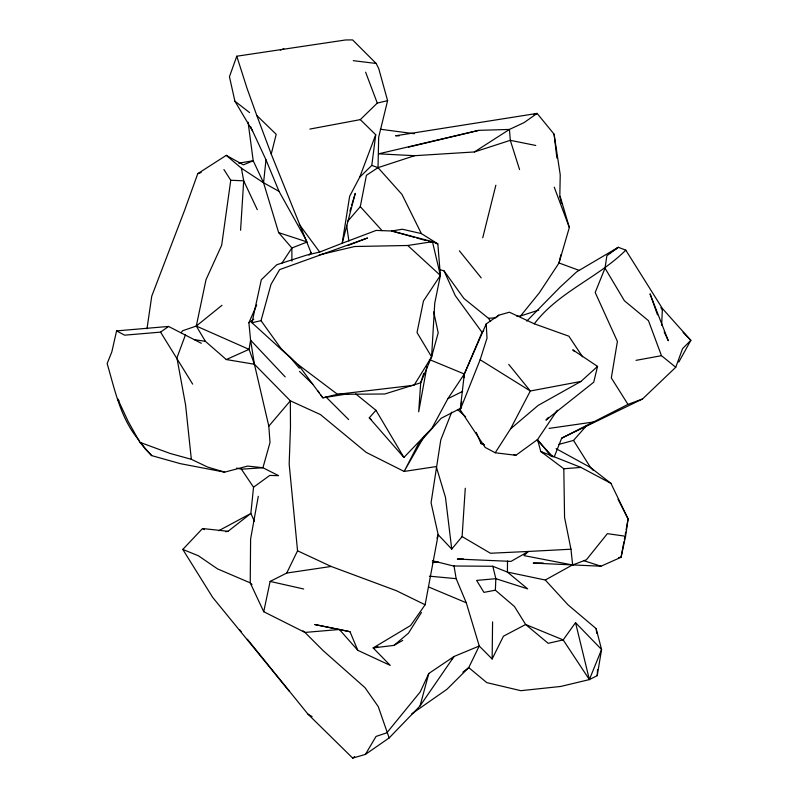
<?xml version="1.0" encoding="UTF-8"?>
<svg xmlns="http://www.w3.org/2000/svg" width="798" height="798" viewBox="0 0 798 798"><rect width="100%" height="100%" fill="white"/><g stroke="black" fill="none" stroke-linecap="round" stroke-linejoin="round"><path stroke-width="1.2" d="M453.942 565.582L456.167 578.66L466.261 602.759L479.249 646.011L492.137 658.998L492.585 621.891M507.528 561.034L507.398 572.086L527.678 588.874L495.837 578.69L476.606 580.415L483.937 592.375L495.368 590.191L514.461 606.52L525.653 624.505L548.186 643.318L563.169 639.916L575.528 622.659L601.572 649.512L597.233 675.647L589.373 679.597L560.685 686.45L520.835 690.689L486.76 682.619L468.735 667.597L479.249 646.011L454.032 656.485L428.805 673.472L420.207 691.946L386.86 732.803L376.038 736.434L365.434 754.389L352.706 758.1L307.938 714.12L247.38 639.248M464.197 377.634L464.326 374.023L482.032 332.327L483.708 330.611M495.368 590.191L495.837 578.69L492.825 566.271L453.434 565.991L432.386 560.725M426.96 366.452L418.691 411.808L420.696 382.801L431.598 356.876L434.73 303.3L440.376 275.42L437.833 243.869L421.374 233.595L401.953 194.393L378.023 167.65L378.671 137.236L387.599 100.678L378.701 68.478L376.147 63.461L352.586 39.9L345.494 39.98L236.777 56.219L229.445 76.718L234.901 101.186L252.577 130.982M661.662 325.245L662.39 308.507L625.802 250.163L618.33 247.29L576.764 271.779L560.046 287.2L526.75 321.135M597.233 675.647L597.512 669.512M240.577 230.263L243.699 180.827L241.415 168.208L226.273 155.361L197.774 173.655L184.617 210.243L151.75 296.158L146.982 328.826M451.698 412.137L440.785 439.878L431.07 502.77L438.182 534.72L451.738 549.084L462.102 536.595L465.274 488.236M236.717 468.077L241.415 469.194L253.535 487.209L250.851 513.453L254.382 521.204M291.908 261.096L291.869 247.978L278.652 232.627L263.559 182.782L265.993 159.829L250.522 126.553M299.34 368.247L290.532 357.853L251.969 322.731L261.315 279.759L276.776 264.746L306.971 255.011L319.699 252.058L342.182 243.26L349.644 196.298L359.708 177.206L371.788 165.405L375.728 134.742L360.307 119.63L309.893 129.067M223.919 169.545L230.752 180.248L221.674 245.235L206.014 279.689L196.298 326.043L205.385 341.325L226.283 359.549L254.422 364.247L290.342 400.825L320.427 414.561L366.212 452.396L404.137 471.438L436.227 466.571L445.474 497.344L451.738 549.084M543.179 562.989L533.224 563.109L600.974 566.211L621.073 557.273L625.582 536.236L628.096 518.939L610.959 483.389L590.53 467.508L556.116 448.666M662.39 308.507L690.849 340.357L682.609 348.556L675.756 367.26L642.52 398.98L627.986 404.396L611.318 377.933L617.403 341.424L595.198 292.467L605.014 268.168L606.889 255.709L618.33 247.29L613.333 250.762M357.793 650.31L350.003 631.707L314.741 624.525L339.379 629.502L357.793 650.31L390.242 665.392L373.155 647.916L410.591 625.522L425.115 604.764L438.182 534.72L436.955 538.141M258.293 496.306L250.602 539.039L250.233 582.869L263.729 611.717L304.946 632.425L323.16 650.629L364.975 687.647L378.242 706.559L389.145 737.941L365.434 754.389M623.926 541.702L621.073 557.273L618.62 557.573M624.365 539.308L624.804 536.914M625.243 534.51L625.682 532.116M626.121 529.722L628.096 518.939L618.021 499.259M460.855 406.262L460.197 409.823L485.174 447.419L495.219 452.765L515.877 455.289L537.553 439.538L557.313 410.222M461.304 403.898L461.743 401.524M347.878 221.076L360.287 206.642L366.412 175.301L378.023 167.65L414.571 155.7L474.411 151.949L510.311 140.328L535.777 145.475M263.729 611.717L270.123 581.423L286.731 573.054L331.16 566.46L396.426 590.72L425.115 604.764M201.296 343.28L168.568 326.442L116.588 330.891L111.83 351.888L107.151 363.559C114.892 390.082 120.638 418.79 139.042 440.306M560.934 254.652L559.009 262.971L539.308 292.856L520.565 315.988L516.855 316.257M574.44 351.499L572.745 349.813L597.542 366.402L593.722 382.222L545.952 420.127L548.435 417.394M482.74 237.784L495.847 185.226M311.429 253.604L271.24 154.074L276.208 134.313L256.796 115.491L247.021 88.289L236.777 56.219M389.145 737.941L420.047 705.931L428.805 673.472M423.738 373.314L420.696 382.801L384.756 394.003L337.514 394.312L298.243 364.696L281.365 349.015L261.026 320.666L271.011 284.347L279.649 269.604L367.469 238.004L347.748 245.594M298.243 364.696L322.811 397.813L337.514 394.312L414.072 385.254L431.598 356.876L438.202 332.846L433.723 311.908M399.359 135.79L395.658 135.78L537.114 113.416L554.091 134.184L560.226 174.762L559.837 195.34L569.333 227.5L559.009 262.971L579.298 270.442M349.893 211.081L350.96 207.54M351.679 205.186L355.25 193.385L342.182 243.26L376.167 230.413L391.788 231.001L432.446 241.674L437.833 243.869L435.469 243.21M486.211 323.918L464.326 374.023L460.197 409.823L480.137 359.748L487.019 338.123L486.211 323.918L498.76 315.19L509.433 312.218L534.291 323.818L568.874 336.197L582.55 356.766M185.475 334.801L176.917 357.903L185.575 404.905L191.34 459.309L207.689 467.089L224.637 472.147L247.629 466.082L262.931 467.738L278.572 475.658L269.754 475.438L253.535 487.209M359.708 177.206L375.728 134.742M554.331 456.665L561.702 438.142L627.986 404.396M492.137 658.998L503.458 636.186L525.653 624.505L563.169 639.916L589.373 679.597L601.572 649.512L596.146 628.625L568.136 604.954L545.283 580.016L507.398 572.086L492.825 566.271M241.415 469.194L262.931 467.738L270.003 442.571L268.816 426.152L254.422 364.247L250.582 340.167L248.906 322.741L256.687 305.006M286.731 573.054L297.554 550.8L289.175 464.087L290.482 426.94L290.342 400.825L268.816 426.152M495.219 452.765L510.53 428.895L530.331 390.99L580.924 381.454L597.542 366.402M429.424 359.559L464.326 374.023L447.887 398.661L431.977 428.137L403.918 457.454L369.274 417.823L375.948 410.292L355.728 393.893M678.799 362.073L690.849 340.357L683.088 332.367M424.496 435.788L404.137 471.438L418.312 444.017L441.104 418.292L461.154 408.027M421.474 612.425L408.436 633.203L393.963 645.392L373.155 647.916L377.893 646.719M281.824 263.32L291.869 247.978L307.24 241.984L278.652 232.627M319.25 254.891L354.691 246.512L407.758 245.485L432.446 241.674L440.376 275.42L423.459 300.986L417.035 332.557L431.598 356.876M420.047 705.931L454.032 656.485L451.598 659.308M181.186 332.716L182.592 330.761L196.298 326.043L221.994 305.295M558.67 444.446L573.533 440.416L586.43 425.793M308.986 255.131L311.449 252.437M534.291 323.818C558.53 291.878 597.752 278.003 625.802 250.163M289.305 691.258L212.687 597.403L182.792 549.423L202.542 528.525L228.058 531.308L250.851 513.453L218.732 530.72M497.094 316.906L498.76 315.19M360.307 119.63L377.284 103.082L387.599 100.678M510.53 428.895L538.151 405.414L580.924 381.454M462.88 672.175L468.735 667.597L446.97 689.273L411.738 713.891M352.706 758.1L354.651 756.584M248.906 322.741L253.774 319.22M116.588 330.891L124.638 335.17L160.558 332.128L168.568 326.442M609.343 253.535L611.338 252.148M474.411 151.949L509.433 129.436L524.067 122.613L537.114 113.416L533.563 114.563M393.963 645.392L402.731 640.405M545.283 580.016L573.513 564.356M447.887 398.661L462.68 391.379M561.702 438.142L642.52 398.98M226.283 359.549L249.066 349.364L250.582 340.167L285.205 376.915M572.655 564.994L570.959 549.214L528.396 551.458L523.947 555.608L572.655 564.994L586.43 559.737L607.378 533.663L625.582 536.236M197.774 173.655L201.186 172.498M280.327 50.025L283.859 48.878M520.565 315.988L538.74 310.083M414.571 155.7L378.611 153.834L478.561 130.353L509.433 129.436L510.311 140.328L519.568 169.605M408.486 147.121L478.65 130.453M251.969 322.731L261.026 320.666M636.006 360.357L661.472 355.679L675.756 367.26M225.635 531.747L228.058 531.308M238.732 163.141L253.205 160.757L263.559 182.782L279.011 191.33L306.033 239.829M391.718 230.971L402.362 229.245L421.374 233.595M348.237 393.793L322.811 397.813L320.776 394.9M549.114 428.396L593.014 422.072M432.386 562.59L438.491 562.071M551.159 456.326L537.553 439.538L540.755 451.459L563.807 468.755L580.974 467.419L610.959 483.389M439.528 269.485L444.047 270.881L463.897 298.452L488.466 318.302L495.877 317.774M476.246 432.446L481.014 443.598L483.458 443.548M463.468 558.999L457.344 559.059L511.039 561.383L528.396 551.458L490.441 553.253L462.102 536.595M230.752 180.248L243.699 180.827L257.295 209.684M429.384 576.176L456.167 578.66M353.265 60.668L376.147 63.461M380.307 129.226L414.342 133.735M194.473 339.669L205.385 341.325M224.637 472.147L180.358 463.658L151.66 455.608L145.455 449.224L140.468 442.291M350.003 631.707L339.379 629.502L304.946 632.425L303.041 630.859M270.123 581.423L303.669 588.994M191.34 459.309L170.144 453.464L139.84 442.311L128.099 421.294L117.675 398.97L119.082 400.925M391.788 231.001L414.222 237.275M416.586 237.934L426.032 240.567M428.386 241.225L431.927 242.223M583.897 560.705L600.974 566.211M481.014 443.598L484.506 444.775M513.553 454.511L515.877 455.289M371.788 165.405L378.023 167.65M580.974 467.419L540.755 451.459L542.83 452.775M182.792 549.423L198.393 555.777L217.545 568.894L250.233 582.869L251.978 584.605M428.496 586.929L466.261 602.759M196.298 326.043L249.066 349.364L254.422 364.247M297.554 550.8L331.16 566.46M226.273 155.361L243.37 164.857L253.205 160.757L248.098 122.204M202.542 528.525L204.488 529.653M307.938 714.12L312.118 716.644M480.137 359.748L530.331 390.99L508.745 364.387M241.415 168.208L263.559 182.782M234.901 101.186L249.584 112.588M457.573 409.564L465.663 416.785M407.758 245.485L440.376 275.42M369.274 417.823L371.07 419.519M299.499 371.409L312.776 384.197M326.033 397.015L348.646 419.568M593.114 470.212L590.53 467.508L573.533 440.416M537.114 439.947L553.034 456.935M360.287 206.642L382.052 230.622M139.84 442.311L151.66 455.608M660.824 307.679L662.38 309.584M459.389 250.821L481.234 277.894M239.609 629.652L241.166 631.567M299.18 224.308L319.699 252.058M482.032 332.327L455.259 295.629L444.047 270.881M488.466 318.302L490.59 321.315M318.063 391.03L319.419 392.965M160.558 332.128L192.657 384.097M605.014 268.168L624.385 300.736L648.475 320.706L661.472 355.679M375.948 410.292L403.918 457.454M664.185 331.938L668.295 340.726L650.041 293.824L657.482 314.791M265.993 159.829L279.011 191.33M365.624 72.199L377.284 103.082M554.241 187.171L569.333 227.5M256.796 115.491L271.24 154.074M559.747 196.408L561.622 203.53M575.528 622.659L589.373 679.597M570.959 549.214L564.565 517.453L563.807 468.755M346.661 225.295L348.886 240.986M596.146 628.625L596.744 633.323M554.091 134.184L556.884 158.004"/></g></svg>
